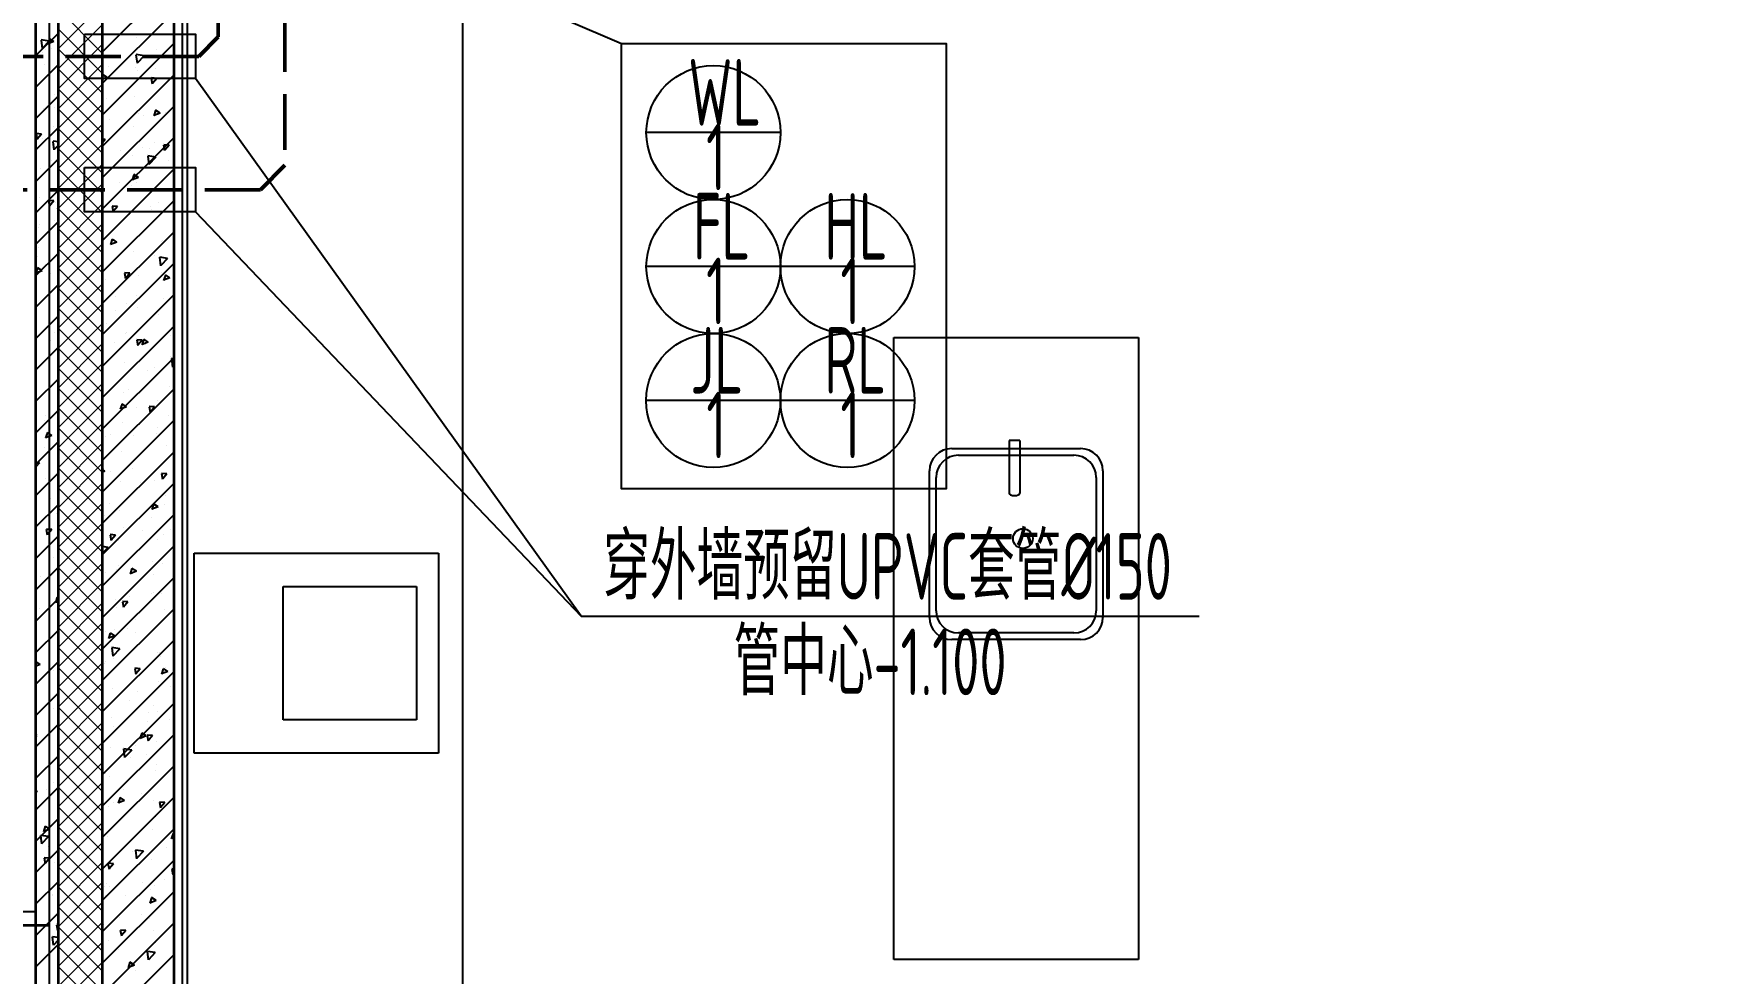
# Model space of a CAD drawing. Header units: inches. Extents: x 143994 to 247866, y 243815 to 272761.
# Drawn here: x 150340 to 154106, y 252992 to 255108 of the extents above; entities that cross this region are included whole.
import ezdxf

# ---------------------------------------------------------------- set-up
doc = ezdxf.new("R2010")
doc.units = ezdxf.units.IN
doc.header["$LTSCALE"] = 1000
doc.header["$MEASUREMENT"] = 0
doc.linetypes.add('DASH', pattern=[0.35, 0.25, -0.1])
doc.layers.get('DEFPOINTS').update_dxf_attribs({"color": 62})
for name, color, linetype in [('0-建筑1F', 127, 'Continuous'), ('00污水标注', 130, 'Continuous'), ('00给水标注', 13, 'Continuous'), ('00雨水标注', 3, 'Continuous'), ('A-S-face(建筑粉刷线)', 136, 'Continuous'), ('A-Wall-Patn', 255, 'Continuous'), ('PUB_HATCH', 8, 'Continuous'), ('厨卫', 44, 'Continuous')]:
    doc.layers.add(name, color=color, linetype=linetype)
for name, color, linetype, lineweight in [('00污水管', 120, 'DASH', 50), ('A-M-Stone', 11, 'Continuous', 15), ('A-Wall', 254, 'Continuous', 35), ('W-保温层', 8, 'Continuous', 13)]:
    doc.layers.add(name, color=color, linetype=linetype, lineweight=lineweight)
doc.styles.add('ECADI', font='hzs.shx', dxfattribs={"width": 0.7, "bigfont": 'hztxt.shx'})

# ---------------------------------------------------------------- blocks, each defined once
blk = doc.blocks.new('QWQW8EF')
at = {"layer": '00污水标注'}
for p, q in [((632951.4, -506696.1), (632649.9, -506696.1)), ((632951.4, -506997.6), (632649.9, -506997.6))]:
    blk.add_line(p, q, dxfattribs=at)
for centre in [(632800.7, -506696.1), (632800.7, -506997.6)]:
    blk.add_circle(centre, 150.8, dxfattribs=at)
at = {"layer": '00污水管', "ltscale": 0.5}
for p, q in [((631836.9, -505909.7), (631836.9, -506769.7)), ((631686.9, -506059.7), (631686.9, -506480.8)), ((631643.1, -506524.7), (631686.9, -506480.8)), ((631643.1, -506524.7), (631231.9, -506524.7)), ((631781.9, -506824.7), (631836.9, -506769.7)), ((631781.9, -506824.7), (631231.9, -506824.7))]:
    blk.add_line(p, q, dxfattribs=at)
at = {"layer": '00给水标注'}
for p, q in [((631916.9, -506204.7), (632593.8, -506495.7)), ((633252.9, -506997.6), (632951.4, -506997.6)), ((632951.4, -507299.1), (632649.9, -507299.1)), ((633252.9, -507299.1), (632951.4, -507299.1))]:
    blk.add_line(p, q, dxfattribs=at)
blk.add_lwpolyline([(632593.8, -506495.7), (633324.3, -506495.7), (633324.3, -507498.1), (632593.8, -507498.1)], close=True, dxfattribs=at)
for centre in [(633102.2, -506997.6), (632800.6, -507299.1), (633102.2, -507299.1)]:
    blk.add_circle(centre, 150.8, dxfattribs=at)
at = {"layer": '00雨水标注', "color": 1}
for p, q in [((632503.3, -507784.1), (631636.2, -506574.7)), ((631636.2, -506874.7), (632503.3, -507784.1)), ((632503.3, -507784.1), (633893.3, -507784.1))]:
    blk.add_line(p, q, dxfattribs=at)
for points in [[(631386.2, -506474.7), (631636.2, -506474.7), (631636.2, -506574.7), (631386.2, -506574.7)], [(631386.2, -506774.7), (631636.2, -506774.7), (631636.2, -506874.7), (631386.2, -506874.7)]]:
    blk.add_lwpolyline(points, close=True, dxfattribs=at)
at = {"layer": '00污水标注', "style": 'ECADI', "width": 0.7}
for s, p in [('WL', (632743.9, -506680.4)), ('1', (632784.3, -506826)), ('FL', (632754.9, -506981.9)), ('1', (632784.3, -507127.5))]:
    blk.add_text(s, height=150, rotation=0, dxfattribs=at).set_placement(p)
at = {"layer": '00给水标注', "style": 'ECADI', "width": 0.7}
for s, p in [('HL', (633050.6, -506981.9)), ('1', (633086.4, -507127.5)), ('JL', (632749, -507283.4)), ('RL', (633050.6, -507283.4)), ('1', (632784.9, -507429)), ('1', (633086.4, -507429))]:
    blk.add_text(s, height=150, rotation=0, dxfattribs=at).set_placement(p)
at = {"layer": '00雨水标注', "color": 1, "style": 'ECADI', "width": 0.7}
for s, p in [('穿外墙预留UPVC套管%%C150', (632552.9, -507747.4)), ('管中心-1.100', (632846, -507962.3))]:
    blk.add_text(s, height=150, dxfattribs=at).set_placement(p)
blk = doc.blocks.new('144')
at = {"layer": 'A-S-face(建筑粉刷线)', "color": 127}
blk.add_line((631636.9, -387930.3), (631636.9, -384945.3), dxfattribs=at)
at = {"layer": 'A-Wall', "color": 127}
for p, q in [((631306.9, -388260.3), (631306.9, -383130.3)), ((631356.9, -383130.3), (631356.9, -388210.3)), ((631456.9, -388110.3), (631456.9, -383130.3)), ((631616.9, -383130.3), (631616.9, -387950.3))]:
    blk.add_line(p, q, dxfattribs=at)
at = {"layer": 'PUB_HATCH', "color": 127, "linetype": 'Continuous'}
for p, q in [((631616.9, -384960), (631456.9, -385120)), ((631616.9, -385030.7), (631456.9, -385190.7)), ((631356.9, -385078.5), (631306.9, -385128.5)), ((631318.6, -385093.5), (631320.8, -385112.5)), ((631336.7, -385095.9), (631318.9, -385093.1)), ((631336.7, -385095.9), (631321.1, -385112.1)), ((631337.2, -385090.7), (631333.1, -385102.7)), ((631347.4, -385096.9), (631333.4, -385102.2)), ((631347.4, -385096.9), (631337.4, -385090.2)), ((631458.4, -385091.6), (631458.4, -385091.6)), ((631532.9, -385087.5), (631532.9, -385087.5)), ((631320.7, -385121.1), (631320.7, -385121.1)), ((631328, -385115.3), (631328, -385115.3)), ((631341.7, -385111.6), (631341.7, -385111.6)), ((631616.9, -385101.4), (631456.9, -385261.4)), ((631532, -385126.6), (631534.3, -385145.6)), ((631550.1, -385129), (631532.3, -385126.2)), ((631534.3, -385130.1), (631534.3, -385130.1)), ((631550.1, -385129), (631534.6, -385145.2)), ((631578.7, -385114.3), (631578.7, -385114.3)), ((631356.9, -385149.3), (631306.9, -385199.3)), ((631326.5, -385147.5), (631326.5, -385147.5)), ((631466.8, -385177.4), (631456.9, -385170.7)), ((631616.9, -385172.1), (631456.9, -385332.1)), ((631469.7, -385152.5), (631469.7, -385152.5)), ((631530.5, -385154.1), (631530.5, -385154.1)), ((631534.8, -385161.5), (631534.8, -385161.5)), ((631576.4, -385157), (631576.4, -385157)), ((631325.6, -385181.9), (631325.6, -385181.9)), ((631466.8, -385177.4), (631456.9, -385181.2)), ((631526.1, -385193.1), (631526.1, -385193.1)), ((631566.3, -385179), (631568.7, -385191.6)), ((631578.6, -385179.6), (631566.6, -385178.6)), ((631578.6, -385179.6), (631569, -385191.1)), ((631582.7, -385205.5), (631582.7, -385205.5)), ((631601.8, -385183.2), (631601.8, -385183.2)), ((631356.9, -385220), (631306.9, -385270)), ((631323.2, -385248.5), (631323.2, -385248.5)), ((631324, -385250.2), (631324, -385250.2)), ((631349.4, -385245.5), (631349.4, -385245.5)), ((631349.7, -385216.4), (631349.7, -385216.4)), ((631616.9, -385242.8), (631456.9, -385402.8)), ((631466, -385225.5), (631466, -385225.5)), ((631528.1, -385220.7), (631528.1, -385220.7)), ((631347.1, -385288.7), (631347.1, -385288.7)), ((631473.4, -385272), (631473.4, -385272)), ((631525.6, -385287.3), (631525.6, -385287.3)), ((631537.5, -385259.2), (631537.5, -385259.2)), ((631549.2, -385262.1), (631549.2, -385262.1)), ((631575.9, -385251.7), (631571.9, -385263.8)), ((631586.2, -385257.9), (631572.2, -385263.3)), ((631586.2, -385257.9), (631576.2, -385251.2)), ((631599.3, -385255.5), (631599.3, -385255.5)), ((631356.9, -385290.7), (631306.9, -385340.7)), ((631307.2, -385304.4), (631309.5, -385316.9)), ((631319.4, -385304.9), (631307.5, -385303.9)), ((631319.4, -385304.9), (631309.8, -385316.4)), ((631320.7, -385315.1), (631320.7, -385315.1)), ((631345.1, -385321.4), (631347.3, -385340.4)), ((631356.9, -385322.8), (631345.4, -385321.1)), ((631616.9, -385313.5), (631456.9, -385473.5)), ((631462.9, -385317.5), (631456.9, -385317)), ((631462.9, -385317.5), (631456.9, -385324.6)), ((631574.4, -385324.8), (631574.4, -385324.8)), ((631356.9, -385361.4), (631306.9, -385411.4)), ((631356.9, -385330.4), (631347.6, -385340)), ((631348.8, -385329.5), (631348.8, -385329.5)), ((631457.8, -385344.8), (631457.8, -385344.8)), ((631496.6, -385340.9), (631496.6, -385340.9)), ((631497.7, -385360.9), (631497.7, -385360.9)), ((631523.2, -385353.9), (631523.2, -385353.9)), ((631546.6, -385334.3), (631546.6, -385334.3)), ((631558.6, -385354.5), (631560.8, -385373.5)), ((631576.7, -385356.9), (631558.9, -385354.2)), ((631576.7, -385356.9), (631561.1, -385373.2)), ((631562.3, -385338.5), (631562.3, -385338.5)), ((631594.1, -385329.5), (631596.4, -385342)), ((631606.3, -385330), (631594.4, -385329)), ((631606.3, -385330), (631596.7, -385341.5)), ((631318.3, -385381.7), (631318.3, -385381.7)), ((631341.1, -385364.8), (631341.1, -385364.8)), ((631616.9, -385384.2), (631456.9, -385544.2)), ((631527.2, -385396.7), (631523.2, -385408.8)), ((631537.5, -385402.9), (631527.5, -385396.2)), ((631604.5, -385365.4), (631604.5, -385365.4)), ((631356.9, -385432.1), (631306.9, -385482.1)), ((631494, -385413.2), (631494, -385413.2)), ((631520.8, -385420.4), (631520.8, -385420.4)), ((631537.5, -385402.9), (631523.5, -385408.3)), ((631534.2, -385414.8), (631534.2, -385414.8)), ((631315.9, -385448.2), (631315.9, -385448.2)), ((631334.9, -385454.8), (631337.3, -385467.4)), ((631347.2, -385455.4), (631335.2, -385454.3)), ((631347.2, -385455.4), (631337.5, -385466.9)), ((631352, -385458.6), (631352, -385458.6)), ((631356.9, -385468), (631355.1, -385473.3)), ((631356.9, -385472.3), (631355.4, -385472.8)), ((631616.9, -385454.9), (631456.9, -385614.9)), ((631458.8, -385463.1), (631458.8, -385463.1)), ((631478.4, -385467.4), (631480.7, -385479.9)), ((631490.6, -385467.9), (631478.7, -385466.9)), ((631490.6, -385467.9), (631481, -385479.4)), ((631565.5, -385467.6), (631565.5, -385467.6)), ((631567.7, -385475.5), (631567.7, -385475.5)), ((631582.1, -385458.7), (631582.1, -385458.7)), ((631356.9, -385502.8), (631306.9, -385552.8)), ((631315.6, -385508.7), (631315.6, -385508.7)), ((631348.8, -385498.8), (631348.8, -385498.8)), ((631465.5, -385478.7), (631465.5, -385478.7)), ((631518.3, -385487), (631518.3, -385487)), ((631313.4, -385514.8), (631313.4, -385514.8)), ((631616.9, -385525.7), (631456.9, -385685.7)), ((631478.6, -385541.8), (631474.5, -385553.8)), ((631488.8, -385548), (631474.8, -385553.4)), ((631488.8, -385548), (631478.9, -385541.3)), ((631483.6, -385542.4), (631483.6, -385542.4)), ((631590.3, -385546.9), (631590.3, -385546.9)), ((631590.9, -385544.4), (631590.9, -385544.4)), ((631356.9, -385573.5), (631306.9, -385623.5)), ((631311, -385581.4), (631311, -385581.4)), ((631312.2, -385560.2), (631312.2, -385560.2)), ((631338.7, -385577.6), (631338.7, -385577.6)), ((631515.1, -385554.4), (631515.1, -385554.4)), ((631515.9, -385553.6), (631515.9, -385553.6)), ((631525.7, -385569.2), (631525.7, -385569.2)), ((631573.8, -385578), (631573.8, -385578)), ((631585.1, -385582.4), (631587.3, -385601.4)), ((631603.2, -385584.8), (631585.4, -385582.1)), ((631603.2, -385584.8), (631587.6, -385601.1)), ((631310.5, -385606.3), (631306.9, -385617.1)), ((631320.8, -385612.5), (631306.9, -385617.8)), ((631320.8, -385612.5), (631310.8, -385605.8)), ((631340.6, -385618.1), (631340.6, -385618.1)), ((631616.9, -385596.4), (631456.9, -385756.4)), ((631457.2, -385598.1), (631457.2, -385598.1)), ((631506.1, -385617.8), (631508.5, -385630.3)), ((631518.4, -385618.4), (631506.4, -385617.3)), ((631518.4, -385618.4), (631508.7, -385629.9)), ((631513.5, -385620.2), (631513.5, -385620.2)), ((631538.2, -385623.3), (631538.2, -385623.3)), ((631588.3, -385616.7), (631588.3, -385616.7)), ((631598, -385622.3), (631593.9, -385634.4)), ((631608.2, -385628.5), (631598.3, -385621.8)), ((631616.2, -385606.1), (631616.2, -385606.1)), ((631356.9, -385644.2), (631306.9, -385694.2)), ((631308.6, -385648), (631308.6, -385648)), ((631336.2, -385649.9), (631336.2, -385649.9)), ((631462.5, -385633.2), (631462.5, -385633.2)), ((631608.2, -385628.5), (631594.2, -385633.9)), ((631616.9, -385667.1), (631456.9, -385827.1)), ((631485.6, -385702.2), (631485.6, -385702.2)), ((631486.8, -385671.4), (631486.8, -385671.4)), ((631511, -385686.8), (631511, -385686.8)), ((631533.6, -385668.1), (631533.6, -385668.1)), ((631535.7, -385695.6), (631535.7, -385695.6)), ((631593.6, -385676), (631593.6, -385676)), ((631613.7, -385672.7), (631613.7, -385672.7)), ((631356.9, -385714.9), (631306.9, -385764.9)), ((631616.9, -385737.8), (631456.9, -385897.8)), ((631464.9, -385732), (631464.9, -385732)), ((631581.5, -385712), (631581.5, -385712)), ((631611.3, -385739.3), (631611.3, -385739.3)), ((631340.2, -385768.6), (631340.2, -385768.6)), ((631348.2, -385752), (631348.2, -385752)), ((631483.1, -385774.4), (631483.1, -385774.4)), ((631508.6, -385753.3), (631508.6, -385753.3)), ((631511.6, -385750.7), (631511.6, -385750.7)), ((631533.9, -385768.3), (631536.2, -385780.8)), ((631546.1, -385768.8), (631534.2, -385767.8)), ((631546.1, -385768.8), (631536.5, -385780.3)), ((631549.3, -385767.3), (631545.2, -385779.4)), ((631559.6, -385773.5), (631545.5, -385778.9)), ((631559.6, -385773.5), (631549.6, -385766.8)), ((631553.8, -385777.6), (631553.8, -385777.6)), ((631609.4, -385757.8), (631609.4, -385757.8)), ((631356.9, -385785.7), (631306.9, -385835.7)), ((631616.9, -385808.5), (631456.9, -385968.5)), ((631608.9, -385805.8), (631608.9, -385805.8)), ((631611.6, -385810.4), (631613.8, -385829.4)), ((631616.9, -385810.8), (631611.9, -385810)), ((631506.2, -385819.9), (631506.2, -385819.9)), ((631556.8, -385836.7), (631556.8, -385836.7)), ((631573.2, -385831.3), (631573.2, -385831.3)), ((631616.9, -385826.1), (631614.1, -385829)), ((631356.9, -385856.4), (631306.9, -385906.4)), ((631340, -385871.3), (631340, -385871.3)), ((631616.9, -385879.2), (631456.9, -386039.2)), ((631503.7, -385886.5), (631503.7, -385886.5)), ((631514.8, -385879.8), (631514.8, -385879.8)), ((631606.4, -385872.4), (631606.4, -385872.4)), ((631356.9, -385927.1), (631306.9, -385977.1)), ((631500.6, -385912.3), (631496.6, -385924.4)), ((631510.9, -385918.6), (631496.9, -385923.9)), ((631510.9, -385918.6), (631500.9, -385911.9)), ((631504.2, -385915.6), (631504.2, -385915.6)), ((631533, -385921.3), (631533, -385921.3)), ((631561.6, -385918.7), (631564, -385931.2)), ((631573.9, -385919.2), (631561.9, -385918.2)), ((631573.9, -385919.2), (631564.3, -385930.7)), ((631579.9, -385905.6), (631579.9, -385905.6)), ((631326.1, -385950.1), (631326.1, -385950.1)), ((631327.8, -385938.8), (631327.8, -385938.8)), ((631616.9, -385949.9), (631456.9, -386109.9)), ((631501.3, -385953.1), (631501.3, -385953.1)), ((631539.6, -385959.1), (631539.6, -385959.1)), ((631580.9, -385965.2), (631580.9, -385965.2)), ((631604, -385939), (631604, -385939)), ((631356.9, -385997.8), (631306.9, -386047.8)), ((631332.6, -385976.8), (631328.5, -385988.9)), ((631342.8, -385983.1), (631328.8, -385988.4)), ((631342.8, -385983.1), (631332.9, -385976.4)), ((631464.3, -385985.3), (631464.3, -385985.3)), ((631475, -385981.5), (631475, -385981.5)), ((631527.3, -385984.5), (631527.3, -385984.5)), ((631577.4, -385977.9), (631577.4, -385977.9)), ((631581.8, -385986), (631581.8, -385986)), ((631616.9, -386002.1), (631616, -386005)), ((631325.2, -386011.1), (631325.2, -386011.1)), ((631347.6, -386005.3), (631347.6, -386005.3)), ((631616.9, -386020.6), (631456.9, -386180.6)), ((631498.9, -386019.7), (631498.9, -386019.7)), ((631601.6, -386005.6), (631601.6, -386005.6)), ((631616.9, -386004.2), (631616.3, -386004.5)), ((631314.7, -386044.6), (631306.9, -386043.9)), ((631314.7, -386044.6), (631306.9, -386053.9)), ((631356.9, -386068.5), (631306.9, -386118.5)), ((631329.3, -386079.2), (631329.3, -386079.2)), ((631458.2, -386057.1), (631456.9, -386057)), ((631458.2, -386057.1), (631456.9, -386058.6)), ((631462.2, -386063.6), (631456.9, -386060)), ((631462.2, -386063.6), (631456.9, -386065.6)), ((631474.7, -386063.4), (631474.7, -386063.4)), ((631524.8, -386056.8), (631524.8, -386056.8)), ((631589.4, -386069.1), (631591.7, -386081.7)), ((631601.6, -386069.7), (631589.7, -386068.6)), ((631601.6, -386069.7), (631592, -386081.2)), ((631599.1, -386072.1), (631599.1, -386072.1)), ((631616.9, -386091.3), (631456.9, -386251.3)), ((631496.4, -386086.2), (631496.4, -386086.2)), ((631542.8, -386088.2), (631542.8, -386088.2)), ((631572.7, -386084.6), (631572.7, -386084.6)), ((631356.9, -386139.2), (631306.9, -386189.2)), ((631339.4, -386124.6), (631339.4, -386124.6)), ((631346.3, -386152.2), (631346.3, -386152.2)), ((631472.1, -386135.7), (631472.1, -386135.7)), ((631494, -386152.8), (631494, -386152.8)), ((631571.4, -386137.9), (631567.3, -386150)), ((631581.6, -386144.1), (631567.6, -386149.5)), ((631581.6, -386144.1), (631571.7, -386137.4)), ((631596.7, -386138.7), (631596.7, -386138.7)), ((631598.5, -386119), (631598.5, -386119)), ((631354.1, -386158.5), (631354.1, -386158.5)), ((631616.9, -386162.1), (631456.9, -386322.1)), ((631460.9, -386163), (631460.9, -386163)), ((631503.1, -386189.8), (631503.1, -386189.8)), ((631532.4, -386174.6), (631532.4, -386174.6)), ((631567.6, -386167.5), (631567.6, -386167.5)), ((631356.9, -386209.9), (631306.9, -386259.9)), ((631330.2, -386194.5), (631332.5, -386207)), ((631342.5, -386195), (631330.5, -386194)), ((631342.5, -386195), (631332.8, -386206.5)), ((631473.7, -386207), (631476, -386219.6)), ((631485.9, -386207.6), (631474, -386206.5)), ((631485.9, -386207.6), (631476.3, -386219.1)), ((631491.6, -386219.4), (631491.6, -386219.4)), ((631545.8, -386197.9), (631545.8, -386197.9)), ((631580.3, -386218.5), (631580.3, -386218.5)), ((631594.3, -386205.3), (631594.3, -386205.3)), ((631609.8, -386194.4), (631609.8, -386194.4)), ((631347, -386258.5), (631347, -386258.5)), ((631616.9, -386232.8), (631456.9, -386392.8)), ((631469.3, -386235.5), (631456.9, -386233.6)), ((631469.3, -386235.5), (631456.9, -386248.4)), ((631463.7, -386238.5), (631463.7, -386238.5)), ((631569, -386266.8), (631569, -386266.8)), ((631356.9, -386280.6), (631306.9, -386330.6)), ((631316.8, -386300), (631316.8, -386300)), ((631616.9, -386303.5), (631456.9, -386463.5)), ((631464.1, -386292), (631464.1, -386292)), ((631489.1, -386286), (631489.1, -386286)), ((631493.2, -386276.8), (631493.2, -386276.8)), ((631522.7, -386282.9), (631518.6, -386295)), ((631532.9, -386289.1), (631518.9, -386294.5)), ((631532.9, -386289.1), (631523, -386282.4)), ((631570.9, -386296.6), (631570.9, -386296.6)), ((631591.8, -386271.9), (631591.8, -386271.9)), ((631566.4, -386339.1), (631566.4, -386339.1)), ((631572.1, -386337.8), (631572.1, -386337.8)), ((631589.4, -386338.5), (631589.4, -386338.5)), ((631356.9, -386351.3), (631306.9, -386401.3)), ((631314.3, -386372.3), (631314.3, -386372.3)), ((631338.8, -386377.9), (631338.8, -386377.9)), ((631354.7, -386347.4), (631350.6, -386359.5)), ((631356.9, -386356.7), (631350.9, -386359)), ((631356.9, -386348.3), (631355, -386346.9)), ((631616.9, -386374.2), (631456.9, -386534.2)), ((631486.7, -386352.5), (631486.7, -386352.5)), ((631488.9, -386371.4), (631488.9, -386371.4)), ((631501.4, -386357.5), (631503.8, -386370)), ((631513.7, -386358), (631501.7, -386357)), ((631513.7, -386358), (631504, -386369.5)), ((631516.4, -386345.7), (631516.4, -386345.7)), ((631595.7, -386375.9), (631595.7, -386375.9)), ((631317.6, -386389.2), (631317.6, -386389.2)), ((631513.8, -386418), (631513.8, -386418)), ((631531.1, -386398.2), (631531.1, -386398.2)), ((631587, -386405), (631587, -386405)), ((631356.9, -386422.1), (631306.9, -386472.1)), ((631616.9, -386444.9), (631456.9, -386604.9)), ((631463.7, -386424.6), (631463.7, -386424.6)), ((631474, -386428), (631470, -386440)), ((631484.3, -386434.2), (631470.3, -386439.6)), ((631484.3, -386434.2), (631474.3, -386427.5)), ((631484.3, -386419.1), (631484.3, -386419.1)), ((631531.8, -386427.8), (631531.8, -386427.8)), ((631316.2, -386498.7), (631306.9, -386492.4)), ((631356.9, -386492.8), (631306.9, -386542.8)), ((631463.1, -386491.8), (631463.1, -386491.8)), ((631477.7, -386461.1), (631479.9, -386480)), ((631495.8, -386463.5), (631478, -386460.7)), ((631495.8, -386463.5), (631480.2, -386479.7)), ((631481.9, -386485.7), (631481.9, -386485.7)), ((631579.7, -386471.7), (631579.7, -386471.7)), ((631584.5, -386471.6), (631584.5, -386471.6)), ((631587.5, -386480.3), (631587.5, -386480.3)), ((631316.2, -386498.7), (631306.9, -386502.3)), ((631335.4, -386513.5), (631335.4, -386513.5)), ((631346.5, -386511.8), (631346.5, -386511.8)), ((631616.9, -386515.6), (631456.9, -386675.6)), ((631461.2, -386496.9), (631461.2, -386496.9)), ((631492.1, -386500.4), (631492.1, -386500.4)), ((631529.2, -386507.9), (631531.5, -386520.4)), ((631541.4, -386508.4), (631529.5, -386507.4)), ((631541.4, -386508.4), (631531.8, -386519.9)), ((631593.4, -386508.5), (631589.4, -386520.6)), ((631603.7, -386514.7), (631589.7, -386520.1)), ((631603.7, -386514.7), (631593.7, -386508)), ((631598.9, -386504.9), (631598.9, -386504.9)), ((631356.9, -386563.5), (631306.9, -386613.5)), ((631479.4, -386552.3), (631479.4, -386552.3)), ((631534.9, -386559.1), (631534.9, -386559.1)), ((631582.1, -386538.2), (631582.1, -386538.2)), ((631610.6, -386549.2), (631610.6, -386549.2)), ((631345.6, -386597.6), (631345.6, -386597.6)), ((631616.9, -386586.3), (631456.9, -386746.3)), ((631516.9, -386579.7), (631516.9, -386579.7)), ((631559.1, -386606.6), (631559.1, -386606.6)), ((631571.5, -386591.1), (631571.5, -386591.1)), ((631579.7, -386604.8), (631579.7, -386604.8)), ((631356.9, -386634.2), (631306.9, -386684.2)), ((631338.2, -386631.1), (631338.2, -386631.1)), ((631477, -386618.9), (631477, -386618.9)), ((631482.3, -386638), (631482.3, -386638)), ((631558, -386628.1), (631558, -386628.1)), ((631608.1, -386621.5), (631608.1, -386621.5)), ((631308.9, -386658.3), (631306.9, -386658)), ((631308.9, -386658.3), (631306.9, -386660.3)), ((631356, -386654.7), (631356, -386654.7)), ((631616.9, -386657), (631456.9, -386817)), ((631531.2, -386681.1), (631531.2, -386681.1)), ((631544.8, -386653.5), (631540.7, -386665.6)), ((631555, -386659.7), (631541, -386665.1)), ((631555, -386659.7), (631545.1, -386653)), ((631556.9, -386658.3), (631559.3, -386670.9)), ((631569.2, -386658.9), (631557.2, -386657.8)), ((631569.2, -386658.9), (631559.5, -386670.4)), ((631577.2, -386671.4), (631577.2, -386671.4)), ((631356.9, -386704.9), (631306.9, -386754.9)), ((631474.6, -386685.4), (631474.6, -386685.4)), ((631504.2, -386689), (631506.4, -386708)), ((631522.3, -386691.4), (631504.5, -386688.6)), ((631505.4, -386706.9), (631505.4, -386706.9)), ((631522.3, -386691.4), (631506.7, -386707.6)), ((631520.2, -386708.8), (631520.2, -386708.8)), ((631555.5, -386700.3), (631555.5, -386700.3)), ((631616.9, -386727.7), (631456.9, -386887.7)), ((631462.5, -386745), (631462.5, -386745)), ((631472.1, -386752), (631472.1, -386752)), ((631574.8, -386737.9), (631574.8, -386737.9)), ((631579.1, -386725), (631579.1, -386725)), ((631356.9, -386775.6), (631306.9, -386825.6)), ((631310, -386784.2), (631306.9, -386783.9)), ((631310, -386784.2), (631306.9, -386787.9)), ((631331.4, -386779.1), (631331.4, -386779.1)), ((631345.9, -386765), (631345.9, -386765)), ((631502.9, -386779.2), (631502.9, -386779.2)), ((631545, -386788.1), (631545, -386788.1)), ((631616.9, -386798.4), (631456.9, -386958.4)), ((631469.7, -386818.6), (631469.7, -386818.6)), ((631480.4, -386810.5), (631480.4, -386810.5)), ((631496.1, -386798.5), (631492, -386810.6)), ((631506.3, -386804.8), (631492.3, -386810.1)), ((631506.3, -386804.8), (631496.4, -386798)), ((631572.4, -386804.5), (631572.4, -386804.5)), ((631584.7, -386808.8), (631587, -386821.3)), ((631596.9, -386809.3), (631585, -386808.3)), ((631587.1, -386815), (631587.1, -386815)), ((631596.9, -386809.3), (631587.3, -386820.8)), ((631356.9, -386846.3), (631306.9, -386896.3)), ((631328, -386863), (631324, -386875.1)), ((631338.3, -386869.3), (631324.3, -386874.6)), ((631338.3, -386869.3), (631328.3, -386862.6)), ((631616.9, -386869.2), (631456.9, -387029.2)), ((631570.9, -386844.3), (631570.9, -386844.3)), ((631576.6, -386841.5), (631576.6, -386841.5)), ((631317.3, -386883.8), (631319.5, -386902.8)), ((631335.4, -386886.2), (631317.6, -386883.4)), ((631335.4, -386886.2), (631319.8, -386902.4)), ((631324.4, -386874.7), (631324.4, -386874.7)), ((631337.6, -386884.4), (631337.6, -386884.4)), ((631467.3, -386885.2), (631467.3, -386885.2)), ((631569.9, -386871.1), (631569.9, -386871.1)), ((631615.5, -386879.1), (631611.4, -386891.2)), ((631616.9, -386888.7), (631611.7, -386890.7)), ((631616.9, -386879.3), (631615.8, -386878.6)), ((631356.9, -386917), (631306.9, -386967)), ((631325.5, -386934.1), (631327.8, -386946.6)), ((631337.8, -386934.7), (631325.8, -386933.6)), ((631337.8, -386934.7), (631328.1, -386946.1)), ((631334.7, -386908.1), (631334.7, -386908.1)), ((631347.6, -386943.6), (631347.6, -386943.6)), ((631616.9, -386939.9), (631456.9, -387099.9)), ((631523.9, -386920.4), (631523.9, -386920.4)), ((631530.6, -386934.3), (631530.6, -386934.3)), ((631530.7, -386916.9), (631532.9, -386935.9)), ((631548.8, -386919.3), (631531, -386916.5)), ((631548.8, -386919.3), (631533.2, -386935.5)), ((631548.2, -386917.2), (631548.2, -386917.2)), ((631567.5, -386937.7), (631567.5, -386937.7)), ((631599.7, -386910.4), (631599.7, -386910.4)), ((631457.7, -386949.8), (631456.9, -386949.3)), ((631457.7, -386949.8), (631456.9, -386950.1)), ((631464.8, -386951.8), (631464.8, -386951.8)), ((631469, -386946.7), (631471.3, -386959.2)), ((631481.2, -386947.2), (631469.3, -386946.2)), ((631481.2, -386947.2), (631471.6, -386958.7)), ((631578.6, -386978.3), (631578.6, -386978.3)), ((631597.1, -386982.7), (631597.1, -386982.7)), ((631612.4, -386959.2), (631614.8, -386971.7)), ((631616.9, -386959.1), (631612.7, -386958.7)), ((631616.9, -386969), (631615.1, -386971.2)), ((631356.9, -386987.7), (631306.9, -387037.7)), ((631345, -387015.9), (631345, -387015.9)), ((631345.3, -387018.3), (631345.3, -387018.3)), ((631616.9, -387010.6), (631456.9, -387170.6)), ((631461.9, -386998.3), (631461.9, -386998.3)), ((631462.4, -387018.3), (631462.4, -387018.3)), ((631466.2, -386992), (631466.2, -386992)), ((631471.3, -386999.2), (631471.3, -386999.2)), ((631508.4, -387018.8), (631508.4, -387018.8)), ((631547.1, -386989.3), (631547.1, -386989.3)), ((631565.1, -387004.3), (631565.1, -387004.3)), ((631573, -386996.5), (631573, -386996.5)), ((631356.9, -387058.4), (631306.9, -387108.4)), ((631566.8, -387024.1), (631562.8, -387036.2)), ((631577.1, -387030.3), (631563.1, -387035.7)), ((631577.1, -387030.3), (631567.1, -387023.6)), ((631615.2, -387023.3), (631615.2, -387023.3)), ((631353.3, -387084.5), (631355.6, -387097.1)), ((631356.9, -387084.3), (631353.6, -387084.1)), ((631356.9, -387095.4), (631355.9, -387096.6)), ((631616.9, -387081.3), (631456.9, -387241.3)), ((631460, -387084.9), (631460, -387084.9)), ((631494.5, -387068.2), (631494.5, -387068.2)), ((631544.5, -387061.6), (631544.5, -387061.6)), ((631562.7, -387070.8), (631562.7, -387070.8)), ((631356.9, -387129.2), (631306.9, -387179.2)), ((631343.8, -387111.7), (631346, -387130.7)), ((631356.9, -387113.4), (631344.1, -387111.4)), ((631356.9, -387119.3), (631346.3, -387130.4)), ((631469.5, -387121), (631469.5, -387121)), ((631496.7, -387097.1), (631499.1, -387109.6)), ((631509, -387097.6), (631497, -387096.6)), ((631509, -387097.6), (631499.3, -387109.1)), ((631570.3, -387097.6), (631570.3, -387097.6)), ((631576.2, -387125.5), (631576.2, -387125.5)), ((631337, -387137.6), (631337, -387137.6)), ((631356.5, -387164.3), (631356.5, -387164.3)), ((631616.9, -387152), (631456.9, -387312)), ((631457.5, -387151.5), (631457.5, -387151.5)), ((631491.9, -387140.4), (631491.9, -387140.4)), ((631518.1, -387169.1), (631514.1, -387181.2)), ((631528.4, -387175.3), (631518.4, -387168.6)), ((631557.2, -387144.8), (631559.4, -387163.8)), ((631575.3, -387147.2), (631557.5, -387144.5)), ((631575.3, -387147.2), (631559.8, -387163.5)), ((631560.2, -387137.4), (631560.2, -387137.4)), ((631528.4, -387175.3), (631514.4, -387180.7)), ((631530, -387187.6), (631530, -387187.6))]:
    blk.add_line(p, q, dxfattribs=at)
at = {"layer": 'W-保温层', "color": 127, "linetype": 'Continuous'}
for p, q in [((631456.9, -385013.2), (631356.9, -385113.2)), ((631356.9, -385023.4), (631456.9, -385123.4)), ((631456.9, -385058.1), (631356.9, -385158.1)), ((631356.9, -385068.3), (631456.9, -385168.3)), ((631456.9, -385103), (631356.9, -385203)), ((631356.9, -385113.2), (631456.9, -385213.2)), ((631456.9, -385147.9), (631356.9, -385247.9)), ((631356.9, -385158.1), (631456.9, -385258.1)), ((631456.9, -385192.8), (631356.9, -385292.8)), ((631356.9, -385203), (631456.9, -385303)), ((631456.9, -385237.7), (631356.9, -385337.7)), ((631356.9, -385247.9), (631456.9, -385347.9)), ((631456.9, -385282.6), (631356.9, -385382.6)), ((631356.9, -385292.8), (631456.9, -385392.8)), ((631456.9, -385327.5), (631356.9, -385427.5)), ((631356.9, -385337.7), (631456.9, -385437.7)), ((631456.9, -385372.4), (631356.9, -385472.4)), ((631356.9, -385382.6), (631456.9, -385482.6)), ((631456.9, -385417.3), (631356.9, -385517.3)), ((631356.9, -385427.5), (631456.9, -385527.5)), ((631456.9, -385462.2), (631356.9, -385562.2)), ((631356.9, -385472.4), (631456.9, -385572.4)), ((631456.9, -385507.1), (631356.9, -385607.1)), ((631356.9, -385517.3), (631456.9, -385617.3)), ((631456.9, -385552), (631356.9, -385652)), ((631356.9, -385562.2), (631456.9, -385662.2)), ((631456.9, -385596.9), (631356.9, -385696.9)), ((631356.9, -385607.1), (631456.9, -385707.1)), ((631456.9, -385641.8), (631356.9, -385741.8)), ((631356.9, -385652), (631456.9, -385752)), ((631456.9, -385686.7), (631356.9, -385786.7)), ((631356.9, -385696.9), (631456.9, -385796.9)), ((631456.9, -385731.6), (631356.9, -385831.6)), ((631356.9, -385741.8), (631456.9, -385841.8)), ((631456.9, -385776.5), (631356.9, -385876.5)), ((631356.9, -385786.7), (631456.9, -385886.7)), ((631456.9, -385821.4), (631356.9, -385921.4)), ((631356.9, -385831.6), (631456.9, -385931.6)), ((631456.9, -385866.3), (631356.9, -385966.3)), ((631356.9, -385876.5), (631456.9, -385976.5)), ((631456.9, -385911.2), (631356.9, -386011.2)), ((631356.9, -385921.5), (631456.9, -386021.5)), ((631456.9, -385956.1), (631356.9, -386056.1)), ((631356.9, -385966.4), (631456.9, -386066.4)), ((631456.9, -386001), (631356.9, -386101)), ((631356.9, -386011.3), (631456.9, -386111.3)), ((631456.9, -386045.9), (631356.9, -386145.9)), ((631356.9, -386056.2), (631456.9, -386156.2)), ((631456.9, -386090.8), (631356.9, -386190.8)), ((631356.9, -386101.1), (631456.9, -386201.1)), ((631456.9, -386135.7), (631356.9, -386235.7)), ((631356.9, -386146), (631456.9, -386246)), ((631456.9, -386180.6), (631356.9, -386280.6)), ((631356.9, -386190.9), (631456.9, -386290.9)), ((631456.9, -386225.5), (631356.9, -386325.5)), ((631356.9, -386235.8), (631456.9, -386335.8)), ((631456.9, -386270.4), (631356.9, -386370.4)), ((631356.9, -386280.7), (631456.9, -386380.7)), ((631456.9, -386315.3), (631356.9, -386415.3)), ((631356.9, -386325.6), (631456.9, -386425.6)), ((631456.9, -386360.2), (631356.9, -386460.2)), ((631356.9, -386370.5), (631456.9, -386470.5)), ((631456.9, -386405.1), (631356.9, -386505.1)), ((631356.9, -386415.4), (631456.9, -386515.4)), ((631456.9, -386450), (631356.9, -386550)), ((631356.9, -386460.3), (631456.9, -386560.3)), ((631456.9, -386494.9), (631356.9, -386594.9)), ((631356.9, -386505.2), (631456.9, -386605.2)), ((631456.9, -386539.8), (631356.9, -386639.8)), ((631356.9, -386550.1), (631456.9, -386650.1)), ((631456.9, -386584.7), (631356.9, -386684.7)), ((631356.9, -386595), (631456.9, -386695)), ((631456.9, -386629.6), (631356.9, -386729.6)), ((631356.9, -386639.9), (631456.9, -386739.9)), ((631456.9, -386674.5), (631356.9, -386774.5)), ((631356.9, -386684.8), (631456.9, -386784.8)), ((631456.9, -386719.4), (631356.9, -386819.4)), ((631356.9, -386729.7), (631456.9, -386829.7)), ((631456.9, -386764.3), (631356.9, -386864.3)), ((631356.9, -386774.6), (631456.9, -386874.6)), ((631456.9, -386809.2), (631356.9, -386909.2)), ((631356.9, -386819.5), (631456.9, -386919.5)), ((631456.9, -386854.2), (631356.9, -386954.2)), ((631356.9, -386864.4), (631456.9, -386964.4)), ((631456.9, -386899.1), (631356.9, -386999.1)), ((631356.9, -386909.3), (631456.9, -387009.3)), ((631456.9, -386944), (631356.9, -387044)), ((631356.9, -386954.2), (631456.9, -387054.2)), ((631456.9, -386988.9), (631356.9, -387088.9)), ((631356.9, -386999.1), (631456.9, -387099.1)), ((631456.9, -387033.8), (631356.9, -387133.8)), ((631356.9, -387044), (631456.9, -387144)), ((631456.9, -387078.7), (631356.9, -387178.7)), ((631356.9, -387088.9), (631456.9, -387188.9)), ((631456.9, -387123.6), (631356.9, -387223.6)), ((631356.9, -387133.8), (631456.9, -387233.8)), ((631456.9, -387168.5), (631356.9, -387268.5)), ((631356.9, -387178.7), (631456.9, -387278.7))]:
    blk.add_line(p, q, dxfattribs=at)
at = {"layer": '厨卫', "color": 127}
for p, q in [((632266.9, -387950.3), (632266.9, -384945.3)), ((633236.9, -387162.8), (633236.9, -385762.8)), ((633236.9, -385762.8), (633786.9, -385762.8)), ((633236.9, -387162.8), (633236.9, -385762.8)), ((633236.9, -385762.8), (633786.9, -385762.8)), ((633786.9, -385762.8), (633786.9, -387162.8)), ((633786.9, -385762.8), (633786.9, -387162.8)), ((633495.8, -385994.6), (633495.8, -386113.2)), ((633495.8, -385994.6), (633495.8, -386113.2)), ((633520.1, -385994.6), (633495.8, -385994.6)), ((633520.1, -385994.6), (633520.1, -386113.2)), ((633520.1, -385994.6), (633520.1, -386113.2)), ((633366.9, -386012.8), (633656.9, -386012.8)), ((633381.9, -386027.8), (633641.9, -386027.8)), ((633316.9, -386392.8), (633316.9, -386062.8)), ((633331.9, -386377.8), (633331.9, -386077.8)), ((633691.9, -386077.8), (633691.9, -386377.8)), ((633706.9, -386062.8), (633706.9, -386392.8)), ((631662.8, -386698.6), (631662.8, -386248.6)), ((631662.8, -386248.6), (632212.8, -386248.6)), ((632212.8, -386248.6), (632212.8, -386698.6)), ((631862.8, -386623.6), (631862.8, -386323.6)), ((631862.8, -386323.6), (632162.8, -386323.6)), ((632162.8, -386323.6), (632162.8, -386623.6)), ((633656.9, -386442.8), (633366.9, -386442.8)), ((633641.9, -386427.8), (633381.9, -386427.8)), ((632162.8, -386623.6), (631862.8, -386623.6)), ((632212.8, -386698.6), (631662.8, -386698.6)), ((633786.9, -387162.8), (633236.9, -387162.8)), ((633786.9, -387162.8), (633236.9, -387162.8))]:
    blk.add_line(p, q, dxfattribs=at)
blk.add_circle((633526.9, -386215.3), 22.1, dxfattribs=at)
blk.add_circle((633526.9, -386215.3), 22.1, dxfattribs=at)
for centre, start, end in [((633366.9, -386062.8), 90, 180), ((633381.9, -386077.8), 90, 180), ((633641.9, -386077.8), 0, 90), ((633656.9, -386062.8), 0, 90), ((633381.9, -386377.8), 180, 270), ((633641.9, -386377.8), 270, 0), ((633366.9, -386392.8), 180, 270), ((633656.9, -386392.8), 270, 0)]:
    blk.add_arc(centre, 50, start, end, dxfattribs=at)
blk.add_ellipse((633508, -386113.2), major_axis=(12.2, 0), ratio=0.448066, start_param=3.141593, end_param=6.283185, dxfattribs=at)
blk.add_ellipse((633508, -386113.2), major_axis=(12.2, 0), ratio=0.448066, start_param=3.141593, end_param=6.283185, dxfattribs=at)

msp = doc.modelspace()

# ---------------------------------------------------------------- linework, layer by layer
at = {"layer": 'A-M-Stone'}
msp.add_line((148325.62, 253131.1), (150345.62, 253131.1), dxfattribs=at)
at = {"layer": 'A-Wall'}
msp.add_line((148305.62, 253101.1), (150375.62, 253101.1), dxfattribs=at)
at = {"layer": 'A-Wall-Patn'}
for p, q in [((150375.62, 260456.1), (150375.62, 251096.1)), ((150685.62, 260146.1), (150685.62, 251406.1))]:
    msp.add_line(p, q, dxfattribs=at)
at = {"layer": 'A-Wall-Patn', "color": 11}
msp.add_lwpolyline([(150345.62, 253131.1), (150345.62, 260486.1), (152475.62, 260486.1), (152475.62, 264126.1), (156915.62, 264126.1), (156915.62, 264396.1), (157915.62, 264396.1), (157915.62, 260436.1), (159725.62, 260436.1), (159725.62, 264126.1), (165235.62, 264126.1), (165235.62, 258286.1), (166875.62, 258286.1), (166875.62, 261926.1), (172000.62, 261926.1), (172000.62, 262196.1), (173000.62, 262196.1), (173000.62, 261926.1), (177435.62, 261926.1), (177435.62, 258286.1), (179565.62, 258286.1), (179565.62, 250931.1)], dxfattribs=at)
at = {"layer": 'DEFPOINTS'}
msp.add_lwpolyline([(150345.62, 260486.1), (150345.62, 253131.1), (148325.62, 253131.1), (148325.62, 265666.1)], dxfattribs=at)

# ---------------------------------------------------------------- block references
msp.add_blockref('QWQW8EF', (-480931.31, 761580.81))
at = {"layer": '0-建筑1F'}
msp.add_blockref('144', (-480961.31, 640186.38), dxfattribs=at)

doc.saveas('drawing.dxf')
